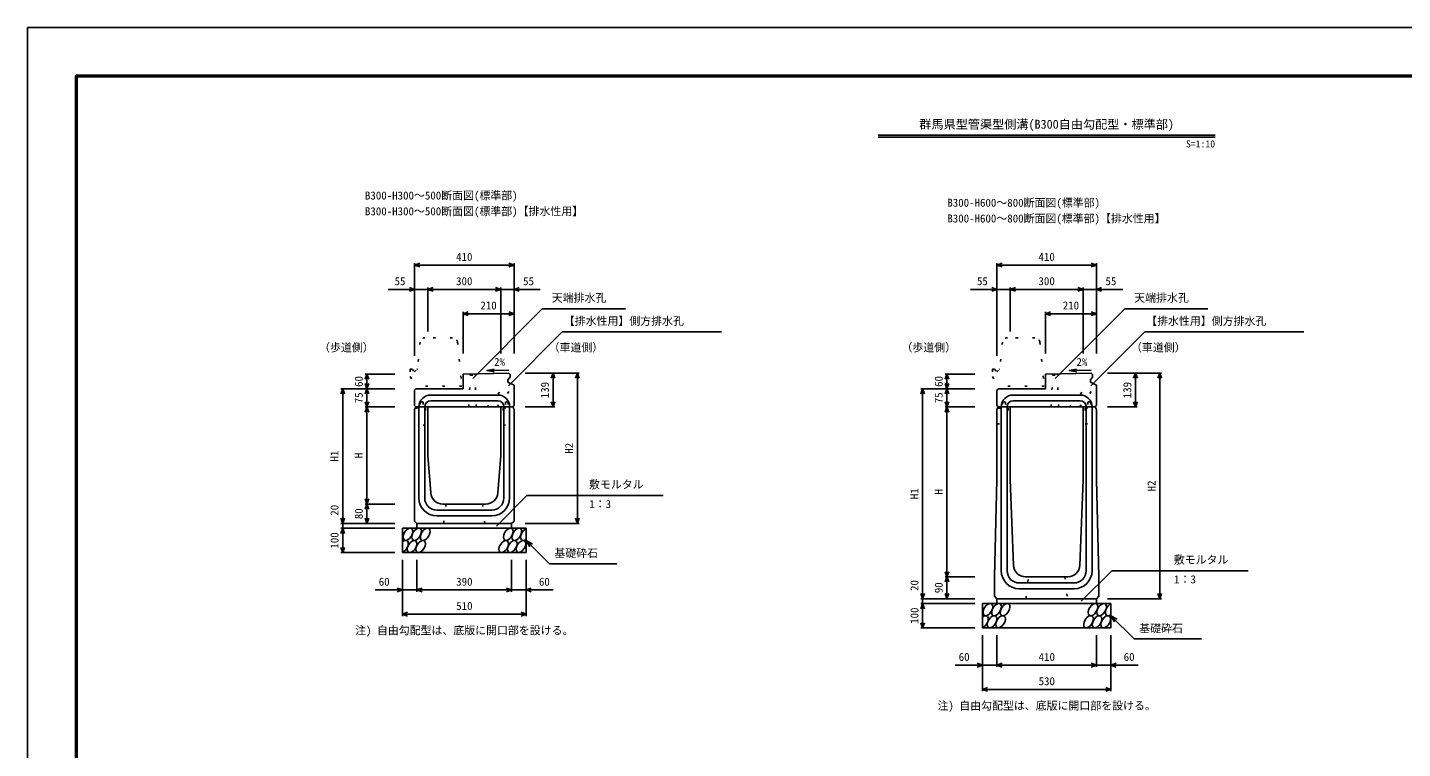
# Model space of a CAD drawing. Units: millimetres, scale not verified. Extents: x -12600 to 12600, y -5940 to 5940.
# Drawn here: x -12600 to -6934, y -2970 to 0 of the extents above; entities that cross this region are included whole.
import ezdxf
from ezdxf.enums import TextEntityAlignment as Align

# ---------------------------------------------------------------- set-up
doc = ezdxf.new("R2010")
doc.units = ezdxf.units.MM
doc.header["$LTSCALE"] = 40
doc.linetypes.add('DOTTED', pattern=[1.75, 0.25, -1.5])
for name, color, linetype, lineweight in [('0-0_DIM', 7, 'Continuous', 25), ('0-1_Defpoints', 5, 'Continuous', 25), ('0-2_HATCH', 6, 'Continuous', 25), ('0-5_OUTLINE', 3, 'Continuous', 25), ('0-6_OUTLINE2', 4, 'DOTTED', 25), ('0-7_TXT', 7, 'Continuous', 25), ('0-8_WAKU', 3, 'Continuous', 25)]:
    doc.layers.add(name, color=color, linetype=linetype, lineweight=lineweight)
doc.styles.add('ＭＳ ゴシック', font='')
doc.styles.get('ＭＳ ゴシック').set_extended_font_data('MS Gothic')

msp = doc.modelspace()

# ---------------------------------------------------------------- linework, layer by layer
at = {"layer": '0-0_DIM'}
for p, q in [((-11005, -971.3), (-11005, -1352.94)), ((-10595, -978.8), (-11005, -978.8)), ((-10595, -971.3), (-10595, -1342.94)), ((-8605, -971.3), (-8605, -1352.94)), ((-8195, -978.8), (-8605, -978.8)), ((-8195, -971.3), (-8195, -1342.94)), ((-10950, -1071.3), (-10950, -1252.94)), ((-10650, -1071.3), (-10650, -1342.94)), ((-8550, -1071.3), (-8550, -1252.94)), ((-8250, -1071.3), (-8250, -1342.94)), ((-11113.38, -1078.8), (-11005, -1078.8)), ((-10950, -1078.8), (-11005, -1078.8)), ((-10950, -1078.8), (-10650, -1078.8)), ((-10650, -1078.8), (-10595, -1078.8)), ((-10486.62, -1078.8), (-10595, -1078.8)), ((-8713.38, -1078.8), (-8605, -1078.8)), ((-8550, -1078.8), (-8605, -1078.8)), ((-8550, -1078.8), (-8250, -1078.8)), ((-8250, -1078.8), (-8195, -1078.8)), ((-8086.62, -1078.8), (-8195, -1078.8)), ((-10805, -1171.3), (-10805, -1342.94)), ((-10595, -1178.8), (-10805, -1178.8)), ((-10765.1, -1445.41), (-10478.47, -1158.78)), ((-10478.47, -1158.78), (-10135.36, -1158.78)), ((-8405, -1171.3), (-8405, -1342.94)), ((-8195, -1178.8), (-8405, -1178.8)), ((-8365.1, -1445.41), (-8078.47, -1158.78)), ((-8078.47, -1158.78), (-7735.36, -1158.78)), ((-10618.17, -1476.24), (-10396.03, -1254.1)), ((-10396.03, -1254.1), (-9740.13, -1254.1)), ((-8218.17, -1476.24), (-7996.03, -1254.1)), ((-7996.03, -1254.1), (-7340.13, -1254.1)), ((-11208.5, -1427.94), (-11086, -1427.94)), ((-11201, -1427.94), (-11201, -1487.94)), ((-10326.5, -1423.94), (-10549, -1423.94)), ((-10434, -1423.94), (-10434, -1562.94)), ((-10334, -1423.94), (-10334, -2042.94)), ((-8818.5, -1427.94), (-8696, -1427.94)), ((-8811, -1427.94), (-8811, -1487.94)), ((-7926.5, -1423.94), (-8149, -1423.94)), ((-8034, -1423.94), (-8034, -1562.94)), ((-7934, -1423.94), (-7934, -2352.94)), ((-11308.5, -1487.94), (-11086, -1487.94)), ((-11301, -1487.94), (-11301, -2042.94)), ((-11201, -1562.94), (-11201, -1487.94)), ((-8918.5, -1487.94), (-8696, -1487.94)), ((-8911, -1487.94), (-8911, -2352.94)), ((-8811, -1562.94), (-8811, -1487.94)), ((-11208.5, -1562.94), (-11086, -1562.94)), ((-11201, -1562.94), (-11201, -1962.94)), ((-10426.5, -1562.94), (-10549, -1562.94)), ((-8818.5, -1562.94), (-8696, -1562.94)), ((-8811, -1562.94), (-8811, -2262.94)), ((-8026.5, -1562.94), (-8149, -1562.94)), ((-11208.5, -1962.94), (-11086, -1962.94)), ((-11201, -1962.94), (-11201, -2042.94)), ((-10667.89, -2053.75), (-10541.66, -1927.52)), ((-10541.66, -1927.52), (-9980.19, -1927.52)), ((-11308.5, -2042.94), (-11086, -2042.94)), ((-11308.5, -2062.94), (-11086, -2062.94)), ((-11301, -2042.94), (-11301, -2062.94)), ((-11301, -2062.94), (-11301, -2162.94)), ((-10326.5, -2042.94), (-10549, -2042.94)), ((-10545, -2112.94), (-10449.24, -2208.7)), ((-10545, -2112.94), (-10519.02, -2127.94)), ((-10545, -2112.94), (-10530, -2138.92)), ((-11308.5, -2162.94), (-11086, -2162.94)), ((-11055, -2424.31), (-11055, -2192.94)), ((-10995, -2324.31), (-10995, -2192.94)), ((-10605, -2324.31), (-10605, -2192.94)), ((-10545, -2424.31), (-10545, -2192.94)), ((-10449.24, -2208.7), (-10171.69, -2208.7)), ((-8818.5, -2262.94), (-8696, -2262.94)), ((-8811, -2262.94), (-8811, -2352.94)), ((-8257.89, -2363.75), (-8131.66, -2237.52)), ((-8131.66, -2237.52), (-7570.19, -2237.52)), ((-11055, -2316.81), (-11166.79, -2316.81)), ((-11055, -2316.81), (-10995, -2316.81)), ((-10995, -2316.81), (-10605, -2316.81)), ((-10545, -2316.81), (-10605, -2316.81)), ((-10545, -2316.81), (-10433.21, -2316.81)), ((-8918.5, -2352.94), (-8696, -2352.94)), ((-8918.5, -2372.94), (-8696, -2372.94)), ((-8911, -2352.94), (-8911, -2372.94)), ((-8911, -2372.94), (-8911, -2472.94)), ((-7926.5, -2352.94), (-8149, -2352.94)), ((-11055, -2416.81), (-10545, -2416.81)), ((-8135, -2422.94), (-8039.24, -2518.7)), ((-8135, -2422.94), (-8109.02, -2437.94)), ((-8135, -2422.94), (-8120, -2448.92)), ((-8918.5, -2472.94), (-8696, -2472.94)), ((-8665, -2734.31), (-8665, -2502.94)), ((-8605, -2634.31), (-8605, -2502.94)), ((-8195, -2634.31), (-8195, -2502.94)), ((-8135, -2734.31), (-8135, -2502.94)), ((-8039.24, -2518.7), (-7761.69, -2518.7)), ((-8665, -2626.81), (-8776.79, -2626.81)), ((-8665, -2626.81), (-8605, -2626.81)), ((-8605, -2626.81), (-8195, -2626.81)), ((-8135, -2626.81), (-8195, -2626.81)), ((-8135, -2626.81), (-8023.21, -2626.81)), ((-8665, -2726.81), (-8135, -2726.81))]:
    msp.add_line(p, q, dxfattribs=at)
for points in [[(-10983.86, -986.5), (-11005, -978.8), (-10983.86, -971.11)], [(-10616.14, -971.11), (-10595, -978.8), (-10616.14, -986.5)], [(-8583.86, -986.5), (-8605, -978.8), (-8583.86, -971.11)], [(-8216.14, -971.11), (-8195, -978.8), (-8216.14, -986.5)], [(-11026.14, -1071.11), (-11005, -1078.8), (-11026.14, -1086.5)], [(-10928.86, -1086.5), (-10950, -1078.8), (-10928.86, -1071.11)], [(-10671.14, -1071.11), (-10650, -1078.8), (-10671.14, -1086.5)], [(-10573.86, -1071.11), (-10595, -1078.8), (-10573.86, -1086.5)], [(-8626.14, -1071.11), (-8605, -1078.8), (-8626.14, -1086.5)], [(-8528.86, -1086.5), (-8550, -1078.8), (-8528.86, -1071.11)], [(-8271.14, -1071.11), (-8250, -1078.8), (-8271.14, -1086.5)], [(-8173.86, -1071.11), (-8195, -1078.8), (-8173.86, -1086.5)], [(-10783.86, -1171.11), (-10805, -1178.8), (-10783.86, -1186.5)], [(-10616.14, -1171.11), (-10595, -1178.8), (-10616.14, -1186.5)], [(-8383.86, -1171.11), (-8405, -1178.8), (-8383.86, -1186.5)], [(-8216.14, -1171.11), (-8195, -1178.8), (-8216.14, -1186.5)], [(-11208.7, -1449.09), (-11201, -1427.94), (-11193.3, -1449.09)], [(-11193.3, -1466.8), (-11201, -1487.94), (-11208.7, -1466.8)], [(-10441.7, -1445.09), (-10434, -1423.94), (-10426.3, -1445.09)], [(-10341.7, -1445.09), (-10334, -1423.94), (-10326.3, -1445.09)], [(-8818.7, -1449.09), (-8811, -1427.94), (-8803.3, -1449.09)], [(-8803.3, -1466.8), (-8811, -1487.94), (-8818.7, -1466.8)], [(-8041.7, -1445.09), (-8034, -1423.94), (-8026.3, -1445.09)], [(-7941.7, -1445.09), (-7934, -1423.94), (-7926.3, -1445.09)], [(-11293.3, -1509.09), (-11301, -1487.94), (-11308.7, -1509.09)], [(-11208.7, -1509.09), (-11201, -1487.94), (-11193.3, -1509.09)], [(-8903.3, -1509.09), (-8911, -1487.94), (-8918.7, -1509.09)], [(-8818.7, -1509.09), (-8811, -1487.94), (-8803.3, -1509.09)], [(-11208.7, -1541.8), (-11201, -1562.94), (-11193.3, -1541.8)], [(-11208.7, -1584.09), (-11201, -1562.94), (-11193.3, -1584.09)], [(-10441.7, -1541.8), (-10434, -1562.94), (-10426.3, -1541.8)], [(-8818.7, -1541.8), (-8811, -1562.94), (-8803.3, -1541.8)], [(-8818.7, -1584.09), (-8811, -1562.94), (-8803.3, -1584.09)], [(-8041.7, -1541.8), (-8034, -1562.94), (-8026.3, -1541.8)], [(-11193.3, -1941.8), (-11201, -1962.94), (-11208.7, -1941.8)], [(-11208.7, -1984.09), (-11201, -1962.94), (-11193.3, -1984.09)], [(-11293.3, -2021.8), (-11301, -2042.94), (-11308.7, -2021.8)], [(-11193.3, -2021.8), (-11201, -2042.94), (-11208.7, -2021.8)], [(-10341.7, -2021.8), (-10334, -2042.94), (-10326.3, -2021.8)], [(-11293.3, -2084.09), (-11301, -2062.94), (-11308.7, -2084.09)], [(-11293.3, -2141.8), (-11301, -2162.94), (-11308.7, -2141.8)], [(-8803.3, -2241.8), (-8811, -2262.94), (-8818.7, -2241.8)], [(-8818.7, -2284.09), (-8811, -2262.94), (-8803.3, -2284.09)], [(-11076.14, -2309.11), (-11055, -2316.81), (-11076.14, -2324.5)], [(-10973.86, -2324.5), (-10995, -2316.81), (-10973.86, -2309.11)], [(-10626.14, -2309.11), (-10605, -2316.81), (-10626.14, -2324.5)], [(-10523.86, -2309.11), (-10545, -2316.81), (-10523.86, -2324.5)], [(-8903.3, -2331.8), (-8911, -2352.94), (-8918.7, -2331.8)], [(-8903.3, -2394.09), (-8911, -2372.94), (-8918.7, -2394.09)], [(-8803.3, -2331.8), (-8811, -2352.94), (-8818.7, -2331.8)], [(-7941.7, -2331.8), (-7934, -2352.94), (-7926.3, -2331.8)], [(-11033.86, -2424.5), (-11055, -2416.81), (-11033.86, -2409.11)], [(-10566.14, -2409.11), (-10545, -2416.81), (-10566.14, -2424.5)], [(-8903.3, -2451.8), (-8911, -2472.94), (-8918.7, -2451.8)], [(-8686.14, -2619.11), (-8665, -2626.81), (-8686.14, -2634.5)], [(-8583.86, -2634.5), (-8605, -2626.81), (-8583.86, -2619.11)], [(-8216.14, -2619.11), (-8195, -2626.81), (-8216.14, -2634.5)], [(-8113.86, -2619.11), (-8135, -2626.81), (-8113.86, -2634.5)], [(-8643.86, -2734.5), (-8665, -2726.81), (-8643.86, -2719.11)], [(-8156.14, -2719.11), (-8135, -2726.81), (-8156.14, -2734.5)]]:
    msp.add_lwpolyline(points, dxfattribs=at)
at = {"layer": '0-1_Defpoints'}
msp.add_lwpolyline([(-12600, -5940), (-4200, -5940), (-4200, 0), (-12600, 0)], close=True, dxfattribs=at)
at = {"layer": '0-2_HATCH'}
for centre in [(-11032.11, -2087.94), (-10996.63, -2087.94), (-10961.16, -2087.94), (-10618.95, -2087.94), (-10583.48, -2087.94), (-11015.23, -2137.94), (-10979.75, -2137.94), (-10637.55, -2137.94), (-10602.07, -2137.94), (-10566.59, -2137.94), (-8642.11, -2397.94), (-8606.63, -2397.94), (-8571.16, -2397.94), (-8208.95, -2397.94), (-8173.48, -2397.94), (-8625.23, -2447.94), (-8589.75, -2447.94), (-8227.55, -2447.94), (-8192.07, -2447.94), (-8156.59, -2447.94)]:
    msp.add_ellipse(centre, major_axis=(14.54, 23.54), ratio=0.5792, dxfattribs=at)
for centre, start_param, end_param in [((-10548, -2087.94), 0.6666252, 4.1103269), ((-11050.7, -2137.94), 3.7419964, 7.318141), ((-8138, -2397.94), 0.6666252, 4.1103269), ((-8660.7, -2447.94), 3.7419964, 7.318141)]:
    msp.add_ellipse(centre, major_axis=(14.54, 23.54), ratio=0.5792, start_param=start_param, end_param=end_param, dxfattribs=at)
at = {"layer": '0-5_OUTLINE', "linetype": 'DOTTED'}
for p, q in [((-10981.81, -1295.99), (-10993, -1407.94)), ((-10848.1, -1277.94), (-10961.9, -1277.94)), ((-10828.2, -1295.95), (-10810, -1477.94)), ((-8581.81, -1295.99), (-8593, -1407.94)), ((-8448.1, -1277.94), (-8561.9, -1277.94)), ((-8428.2, -1295.95), (-8410, -1477.94)), ((-11023, -1407.94), (-11023, -1437.94)), ((-11023, -1407.94), (-11015, -1407.94)), ((-8623, -1407.94), (-8623, -1437.94)), ((-8623, -1407.94), (-8615, -1407.94)), ((-11023, -1437.94), (-11000, -1477.94)), ((-8623, -1437.94), (-8600, -1477.94)), ((-10810, -1477.94), (-11000, -1477.94)), ((-8410, -1477.94), (-8600, -1477.94))]:
    msp.add_line(p, q, dxfattribs=at)
at = {"layer": '0-5_OUTLINE'}
for p, q in [((-10805, -1427.94), (-10616, -1424.34)), ((-10805, -1427.94), (-10805, -1487.94)), ((-10620, -1450.94), (-10611, -1440.94)), ((-10620, -1450.94), (-10620, -1460.94)), ((-10620, -1460.94), (-10595, -1473.94)), ((-10616, -1424.34), (-10611, -1429.25)), ((-10611, -1429.25), (-10611, -1440.94)), ((-8405, -1427.94), (-8216, -1424.34)), ((-8405, -1427.94), (-8405, -1487.94)), ((-8220, -1450.94), (-8211, -1440.94)), ((-8220, -1450.94), (-8220, -1460.94)), ((-8220, -1460.94), (-8195, -1473.94)), ((-8216, -1424.34), (-8211, -1429.25)), ((-8211, -1429.25), (-8211, -1440.94)), ((-11005, -1493.94), (-10999, -1487.94)), ((-11005, -1493.94), (-11005, -1556.94)), ((-10999, -1487.94), (-10805, -1487.94)), ((-10595, -1556.94), (-10595, -1473.94)), ((-8605, -1493.94), (-8599, -1487.94)), ((-8605, -1493.94), (-8605, -1556.94)), ((-8599, -1487.94), (-8405, -1487.94)), ((-8195, -1556.94), (-8195, -1473.94)), ((-11005, -1556.94), (-10999, -1562.94)), ((-11000, -1562.94), (-11005, -1572.94)), ((-11005, -2032.94), (-11005, -1572.94)), ((-11000, -1562.94), (-10600, -1562.94)), ((-10950, -1562.94), (-10950, -1762.94)), ((-10650, -1562.94), (-10650, -1762.94)), ((-10601, -1562.94), (-10595, -1556.94)), ((-10595, -1572.94), (-10600, -1562.94)), ((-10595, -2032.94), (-10595, -1572.94)), ((-8605, -1556.94), (-8599, -1562.94)), ((-8605, -1572.94), (-8600, -1562.94)), ((-8605, -1572.94), (-8605, -1862.94)), ((-8600, -1562.94), (-8200, -1562.94)), ((-8201, -1562.94), (-8195, -1556.94)), ((-8195, -1572.94), (-8200, -1562.94)), ((-8195, -1572.94), (-8195, -1862.94)), ((-10938.47, -1916.68), (-10950, -1762.94)), ((-10661.53, -1916.68), (-10650, -1762.94)), ((-8605, -1862.94), (-8615, -2262.94)), ((-8185, -2262.94), (-8195, -1862.94)), ((-10888.61, -1962.94), (-10711.39, -1962.94)), ((-10995, -2042.94), (-11005, -2032.94)), ((-10605, -2042.94), (-10595, -2032.94)), ((-11055, -2062.94), (-10545, -2062.94)), ((-11055, -2162.94), (-11055, -2062.94)), ((-10605, -2042.94), (-10995, -2042.94)), ((-10995, -2042.94), (-10995, -2062.94)), ((-10605, -2042.94), (-10605, -2062.94)), ((-10545, -2162.94), (-10545, -2062.94)), ((-11055, -2162.94), (-10545, -2162.94)), ((-8615, -2342.94), (-8615, -2262.94)), ((-8486.84, -2262.94), (-8313.16, -2262.94)), ((-8185, -2342.94), (-8185, -2262.94)), ((-8665, -2372.94), (-8135, -2372.94)), ((-8665, -2472.94), (-8665, -2372.94)), ((-8605, -2352.94), (-8615, -2342.94)), ((-8195, -2352.94), (-8605, -2352.94)), ((-8605, -2352.94), (-8605, -2372.94)), ((-8195, -2352.94), (-8185, -2342.94)), ((-8195, -2352.94), (-8195, -2372.94)), ((-8135, -2472.94), (-8135, -2372.94)), ((-8665, -2472.94), (-8135, -2472.94))]:
    msp.add_line(p, q, dxfattribs=at)
at = {"layer": '0-5_OUTLINE', "linetype": 'DOTTED'}
for points in [[(-11015, -1407.94), (-11005, -1417.94), (-10995, -1407.94), (-10993, -1407.94)], [(-8615, -1407.94), (-8605, -1417.94), (-8595, -1407.94), (-8593, -1407.94)]]:
    msp.add_lwpolyline(points, dxfattribs=at)
at = {"layer": '0-5_OUTLINE'}
for points in [[(-8550, -1562.94), (-8550, -1862.94), (-8536.8, -2214.82)], [(-8250, -1562.94), (-8250, -1862.94), (-8263.2, -2214.82)]]:
    msp.add_lwpolyline(points, dxfattribs=at)
at = {"layer": '0-5_OUTLINE', "linetype": 'DOTTED'}
for centre, start, end in [((-10961.9, -1297.94), 90, 174.40835), ((-10848.1, -1297.94), 4.08463, 90), ((-8561.9, -1297.94), 90, 174.40835), ((-8448.1, -1297.94), 4.08463, 90)]:
    msp.add_arc(centre, 20, start, end, dxfattribs=at)
at = {"layer": '0-5_OUTLINE'}
for centre, start, end in [((-10888.61, -1912.94), 184.28915, 270), ((-10711.39, -1912.94), 270, 355.71085), ((-8486.84, -2212.94), 182.14759, 270), ((-8313.16, -2212.94), 270, 357.85241)]:
    msp.add_arc(centre, 50, start, end, dxfattribs=at)
at = {"layer": '0-6_OUTLINE2'}
for p, q in [((-10781.5, -1562.94), (-10775, -1431.7)), ((-10775, -1431.7), (-10777.47, -1427.42)), ((-10775, -1431.7), (-10757, -1431.7)), ((-10757, -1431.7), (-10754.27, -1426.98)), ((-10750.5, -1562.94), (-10757, -1431.7)), ((-10707.03, -1562.94), (-10618.53, -1461.71)), ((-10664.35, -1562.94), (-10596.63, -1473.09)), ((-8381.5, -1562.94), (-8375, -1431.7)), ((-8375, -1431.7), (-8377.47, -1427.42)), ((-8375, -1431.7), (-8357, -1431.7)), ((-8357, -1431.7), (-8354.27, -1426.98)), ((-8350.5, -1562.94), (-8357, -1431.7)), ((-8307.03, -1562.94), (-8218.53, -1461.71)), ((-8264.35, -1562.94), (-8196.63, -1473.09)), ((-10981.5, -1542.44), (-10969.5, -1542.44)), ((-10981.5, -1542.44), (-10981.5, -1567.44)), ((-10969.5, -1542.44), (-10969.5, -1567.44)), ((-10640, -1567.44), (-10640, -1637.94)), ((-10640, -1567.44), (-10597.75, -1567.44)), ((-10618.5, -1542.44), (-10630.5, -1542.44)), ((-10630.5, -1542.44), (-10630.5, -1567.44)), ((-10618.5, -1542.44), (-10618.5, -1567.44)), ((-8602.25, -1567.44), (-8558, -1567.44)), ((-8581.5, -1542.44), (-8569.5, -1542.44)), ((-8581.5, -1542.44), (-8581.5, -1567.44)), ((-8569.5, -1542.44), (-8569.5, -1567.44)), ((-8558, -1567.44), (-8558, -1632.94)), ((-8242, -1567.44), (-8242, -1632.94)), ((-8242, -1567.44), (-8197.75, -1567.44)), ((-8218.5, -1542.44), (-8230.5, -1542.44)), ((-8230.5, -1542.44), (-8230.5, -1567.44)), ((-8218.5, -1542.44), (-8218.5, -1567.44)), ((-10960, -1637.94), (-11005, -1637.94)), ((-10640, -1637.94), (-10595, -1637.94)), ((-8605, -1632.94), (-8558, -1632.94)), ((-8242, -1632.94), (-8195, -1632.94)), ((-10875, -1962.94), (-10885, -2042.94)), ((-10715, -2042.94), (-10725, -1962.94)), ((-8485, -2352.94), (-8475, -2262.94)), ((-8325, -2262.94), (-8315, -2352.94))]:
    msp.add_line(p, q, dxfattribs=at)
at = {"layer": '0-6_OUTLINE2', "linetype": 'Continuous'}
for p, q in [((-10938, -1513.94), (-10662, -1513.94)), ((-8538, -1513.94), (-8262, -1513.94)), ((-10987, -1562.94), (-10987, -1937.94)), ((-10963, -1562.94), (-10963, -1937.94)), ((-10938, -1537.94), (-10662, -1537.94)), ((-10637, -1562.94), (-10637, -1937.94)), ((-10613, -1562.94), (-10613, -1937.94)), ((-8587, -1562.94), (-8587, -2237.94)), ((-8563, -1562.94), (-8563, -2237.94)), ((-8538, -1537.94), (-8262, -1537.94)), ((-8237, -1562.94), (-8237, -2237.94)), ((-8213, -1562.94), (-8213, -2237.94)), ((-10913, -1987.94), (-10687, -1987.94)), ((-10913, -2011.94), (-10687, -2011.94)), ((-8513, -2287.94), (-8287, -2287.94)), ((-8513, -2311.94), (-8287, -2311.94))]:
    msp.add_line(p, q, dxfattribs=at)
at = {"layer": '0-6_OUTLINE2'}
msp.add_lwpolyline([(-11002.25, -1567.44), (-10960, -1567.44), (-10960, -1637.94)], dxfattribs=at)
at = {"layer": '0-6_OUTLINE2', "linetype": 'Continuous'}
for centre, radius, start, end in [((-10938, -1562.94), 49, 90, 180), ((-10662, -1562.94), 49, 0, 90), ((-8538, -1562.94), 49, 90, 180), ((-8262, -1562.94), 49, 0, 90), ((-10938, -1562.94), 25, 90, 180), ((-10662, -1562.94), 25, 0, 90), ((-8538, -1562.94), 25, 90, 180), ((-8262, -1562.94), 25, 0, 90), ((-10913, -1937.94), 74, 180, 270), ((-10913, -1937.94), 50, 180, 270), ((-10687, -1937.94), 50, 270, 0), ((-10687, -1937.94), 74, 270, 0), ((-8513, -2237.94), 74, 180, 270), ((-8513, -2237.94), 50, 180, 270), ((-8287, -2237.94), 50, 270, 0), ((-8287, -2237.94), 74, 270, 0)]:
    msp.add_arc(centre, radius, start, end, dxfattribs=at)
at = {"layer": '0-7_TXT'}
for p, q in [((-9094.18, -442.8), (-7705.82, -442.8)), ((-9094.18, -452.4), (-7705.82, -452.4)), ((-10706.83, -1413.5), (-10677.19, -1418.15)), ((-8306.83, -1413.5), (-8277.19, -1418.15))]:
    msp.add_line(p, q, dxfattribs=at)
for points in [[(-10616.41, -1411.78), (-10706.83, -1413.5), (-10677.39, -1407.73)], [(-8216.41, -1411.78), (-8306.83, -1413.5), (-8277.39, -1407.73)]]:
    msp.add_lwpolyline(points, dxfattribs=at)
at = {"layer": '0-8_WAKU', "lineweight": 50}
msp.add_lwpolyline([(-12400, -5740), (-4400, -5740), (-4400, -200), (-12400, -200)], close=True, dxfattribs=at)

# ---------------------------------------------------------------- texts
at = {"layer": '0-0_DIM', "style": 'ＭＳ ゴシック'}
for s, p in [('410', (-10833.75, -971.3)), ('410', (-8433.75, -971.3)), ('55', (-11087.34, -1071.3)), ('300', (-10833.75, -1071.3)), ('55', (-10557.66, -1071.3)), ('55', (-8687.34, -1071.3)), ('300', (-8433.75, -1071.3)), ('55', (-8157.66, -1071.3)), ('210', (-10733.75, -1171.3)), ('天端排水孔', (-10439.36, -1140.04)), ('210', (-8333.75, -1171.3)), ('天端排水孔', (-8039.36, -1140.04)), ('【排水性用】側方排水孔', (-10389.84, -1235.36)), ('【排水性用】側方排水孔', (-7989.84, -1235.36)), ('（歩道側）', (-11398.39, -1344.65)), ('（車道側）', (-10452.57, -1344.65)), ('（歩道側）', (-8998.39, -1344.65)), ('（車道側）', (-8052.57, -1344.65)), ('敷モルタル', (-10286.06, -1908.78)), ('1：3', (-10284.87, -1989.54)), ('基礎砕石', (-10428.68, -2191.53)), ('敷モルタル', (-7876.06, -2218.78)), ('1：3', (-7874.87, -2299.54)), ('60', (-11152.5, -2309.31)), ('390', (-10833.22, -2309.31)), ('60', (-10492.5, -2309.31)), ('510', (-10833.22, -2409.31)), ('基礎砕石', (-8018.68, -2501.53)), ('60', (-8762.5, -2619.31)), ('410', (-8433.22, -2619.31)), ('60', (-8082.5, -2619.31)), ('530', (-8433.22, -2719.31))]:
    msp.add_text(s, height=32.99, dxfattribs=at).set_placement(p, align=Align.BOTTOM_LEFT)
for s, p in [('60', (-11208.5, -1480.44)), ('139', (-10441.5, -1527.19)), ('60', (-8818.5, -1480.44)), ('139', (-8041.5, -1527.19)), ('75', (-11208.5, -1547.94)), ('75', (-8818.5, -1547.94)), ('H1', (-11308.5, -1787.94)), ('H', (-11208.5, -1774.19)), ('H2', (-10341.5, -1755.94)), ('H2', (-7941.5, -1910.94)), ('H1', (-8918.5, -1942.94)), ('H', (-8818.5, -1924.19)), ('20', (-11308.5, -2011.13)), ('80', (-11208.5, -2025.44)), ('100', (-11308.5, -2146.69)), ('20', (-8918.5, -2321.13)), ('90', (-8818.5, -2330.44)), ('100', (-8918.5, -2456.69))]:
    msp.add_text(s, height=32.99, rotation=90, dxfattribs=at).set_placement(p, align=Align.BOTTOM_LEFT)
at = {"layer": '0-7_TXT', "style": 'ＭＳ ゴシック'}
for s, height, p in [('群馬県型管渠型側溝(B300自由勾配型・標準部)', 36.66, (-8925, -427.8)), ('S', 29.33, (-7825.82, -502.8)), ('=', 29.33, (-7805.82, -502.8)), ('1', 29.33, (-7785.82, -502.8)), (':', 29.33, (-7765.82, -502.8)), ('1', 29.33, (-7745.82, -502.8)), ('0', 29.33, (-7725.82, -502.8)), ('B300-H300～500断面図(標準部)', 32.99, (-11209.34, -718.5)), ('B300-H300～500断面図(標準部)【排水性用】', 32.99, (-11209.34, -783.38)), ('B300-H600～800断面図(標準部)', 32.99, (-8809.34, -748.2)), ('B300-H600～800断面図(標準部)【排水性用】', 32.99, (-8809.34, -813.07)), ('2%', 32.99, (-10677.26, -1404.17)), ('2%', 32.99, (-8277.26, -1404.17)), ('注) 自由勾配型は、底版に開口部を設ける。', 32.99, (-11250, -2510)), ('注) 自由勾配型は、底版に開口部を設ける。', 32.99, (-8850, -2820))]:
    msp.add_text(s, height=height, dxfattribs=at).set_placement(p, align=Align.BOTTOM_LEFT)

doc.saveas('drawing.dxf')
